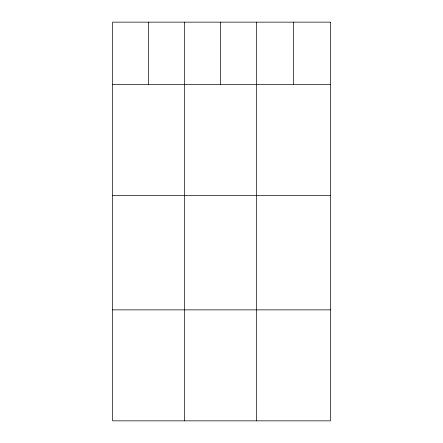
<?xml version="1.0" encoding="UTF-8"?>
<svg xmlns="http://www.w3.org/2000/svg" width="443" height="443" viewBox="0 0 443 443"><rect width="100%" height="100%" fill="white"/><g stroke="black" fill="none" stroke-linecap="round" stroke-linejoin="round"><path stroke-width="0.66" d="M112.572 84.53L330.428 84.53M112.572 195.518L330.428 195.518M112.572 309.867L330.428 309.867M293.393 22.15L293.393 84.53M256.359 22.15L256.359 420.85M220.409 22.15L220.409 84.53M184.465 22.15L184.465 420.85M148.521 22.15L148.521 84.53M330.428 22.15L112.572 22.15L112.572 420.85L330.428 420.85L330.428 22.15"/></g></svg>
